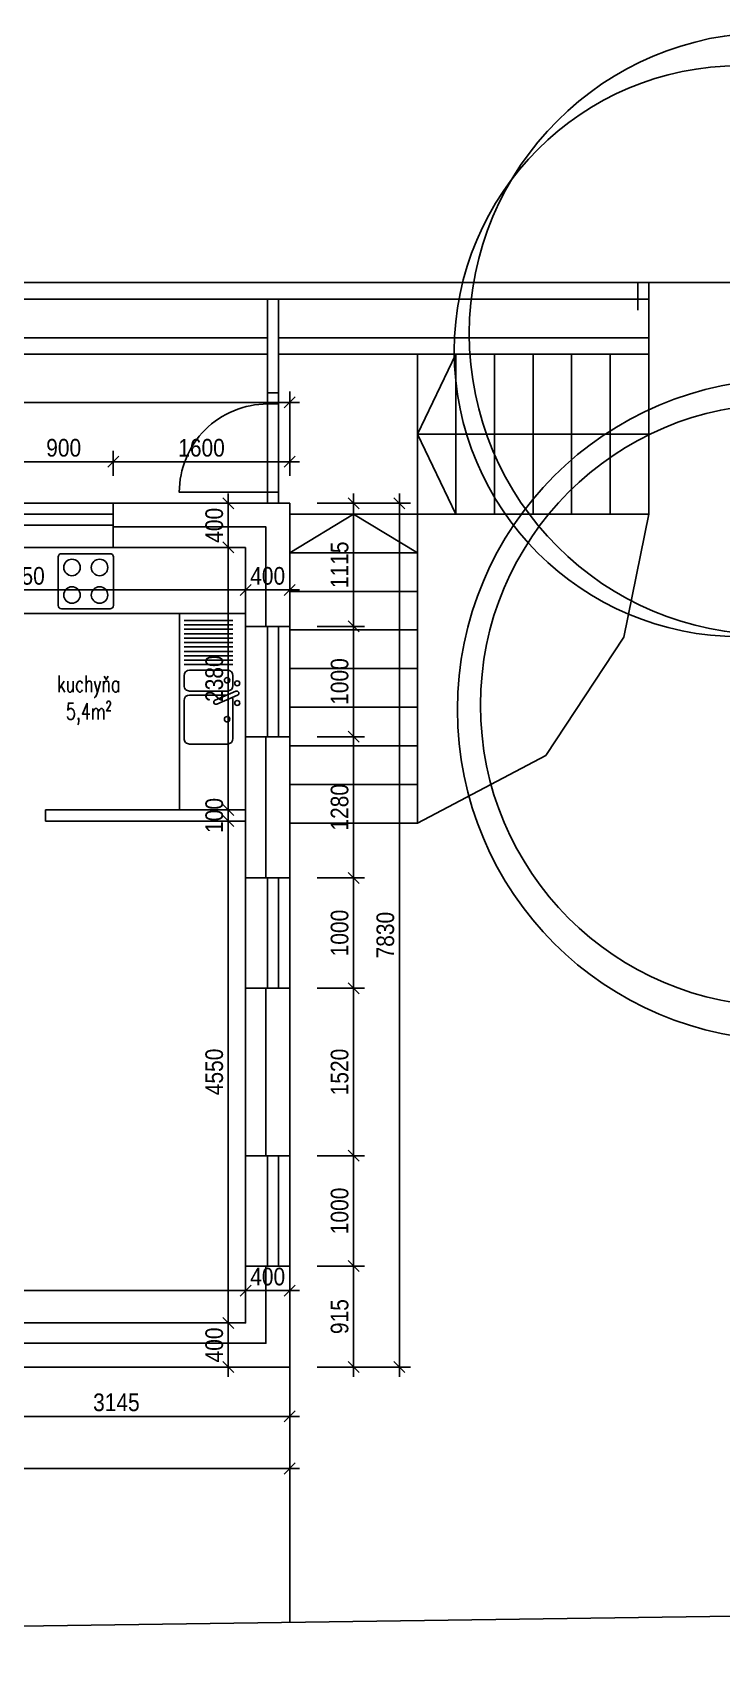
# Model space of a CAD drawing. Header units: millimetres. Extents: x 465413 to 965836, y 2516576 to 3795663.
# Drawn here: x 882322 to 888571, y 2786361 to 2801109 of the extents above; entities that cross this region are included whole.
import ezdxf

# ---------------------------------------------------------------- set-up
doc = ezdxf.new("R2010")
doc.units = ezdxf.units.MM
for name, color, linetype in [('DIM_100', 64, 'Continuous'), ('DVE_REZ', 1, 'Continuous'), ('KOTY', 96, 'Continuous'), ('MUR-POH', 64, 'Continuous'), ('MUR_POH', 64, 'Continuous'), ('MUR_REZ', 3, 'Continuous'), ('NAB_MOB', 1, 'Continuous'), ('NAB_ZAR', 14, 'Continuous'), ('PLO_LIN', 6, 'Continuous'), ('SAN-POH', 151, 'Continuous'), ('SAN_POH', 151, 'Continuous')]:
    doc.layers.add(name, color=color, linetype=linetype)
doc.styles.add('ROMANS', font='arial.ttf', dxfattribs={"width": 0.85})
doc.styles.add('SIMPLEX', font='SIMPLEX.SHX', dxfattribs={"width": 0.7})
doc.dimstyles.new('PAJO1-studia', dxfattribs={"dimtxt": 160, "dimasz": 100, "dimexe": 100, "dimexo": 250, "dimgap": 45, "dimtad": 1, "dimdec": 0, "dimrnd": 5, "dimtxsty": 'ROMANS', "dimblk": 'OBLIQUE', "dimcen": 200, "dimdle": 90, "dimadec": 0, "dimazin": 0, "dimtfac": 1, "dimtdec": 0, "dimtmove": 1, "dimatfit": 3, "dimfxl": 1, "dimarcsym": 0})

# ---------------------------------------------------------------- blocks, each defined once
blk = doc.blocks.new('HFHF')
at = {"layer": 'NAB_MOB', "linetype": 'Continuous'}
for p, q in [((434855, -333061), (434855, -333501)), ((435325, -333031), (434885, -333031)), ((435355, -333501), (435355, -333061)), ((434885, -333531), (435325, -333531))]:
    blk.add_line(p, q, dxfattribs=at)
for centre in [(434980, -333156), (435230, -333156), (434980, -333406), (435230, -333406)]:
    blk.add_circle(centre, 75, dxfattribs=at)
for centre, start, end in [((434885, -333061), 90, 180), ((435325, -333061), 0, 90), ((434885, -333501), 180, 270), ((435325, -333501), 270, 0)]:
    blk.add_arc(centre, 30, start, end, dxfattribs=at)
blk = doc.blocks.new('drez2')
at = {"layer": 'SAN_POH'}
for p, q in [((45169980, -2774488), (45169980, -2774932)), ((45170020, -2774488), (45170020, -2774932)), ((45170060, -2774488), (45170060, -2774932)), ((45170100, -2774488), (45170100, -2774932)), ((45170140, -2774488), (45170140, -2774932)), ((45170180, -2774488), (45170180, -2774932)), ((45170220, -2774488), (45170220, -2774932)), ((45170260, -2774488), (45170260, -2774932)), ((45170300, -2774488), (45170300, -2774932)), ((45170340, -2774488), (45170340, -2774932)), ((45170380, -2774488), (45170380, -2774932)), ((45170431, -2774882), (45170431, -2774538)), ((45170481, -2774488), (45170570, -2774488)), ((45170620, -2774538), (45170620, -2774882)), ((45170701, -2774650), (45170621, -2774462)), ((45170632, -2774436), (45170632, -2774436)), ((45170656, -2774882), (45170656, -2774543)), ((45170658, -2774447), (45170738, -2774634)), ((45170706, -2774488), (45171050, -2774488)), ((45171100, -2774538), (45171100, -2774882)), ((45170728, -2774661), (45170728, -2774661)), ((45170570, -2774932), (45170481, -2774932)), ((45171050, -2774932), (45170706, -2774932))]:
    blk.add_line(p, q, dxfattribs=at)
for centre, radius in [((45170522, -2774541), 24.6), ((45170550, -2774449), 22.6), ((45170728, -2774449), 22.6), ((45170875, -2774541), 24.6)]:
    blk.add_circle(centre, radius, dxfattribs=at)
for centre, radius, start, end in [((45170481, -2774538), 50, 90, 180), ((45170570, -2774538), 50, 0, 90), ((45170640, -2774454), 20, 113.0488, 203.0488), ((45170640, -2774454), 20, 23.0488, 113.0488), ((45170706, -2774538), 50, 90, 122.4903), ((45171050, -2774538), 50, 0, 90), ((45170720, -2774642), 20, 203.0488, 293.0488), ((45170720, -2774642), 20, 293.0488, 23.0488), ((45170481, -2774882), 50, 180, 270), ((45170570, -2774882), 50, 270, 0), ((45170706, -2774882), 50, 180, 270), ((45171050, -2774882), 50, 270, 0)]:
    blk.add_arc(centre, radius, start, end, dxfattribs=at)
blk = doc.blocks.new('_OBLIQUE')
at = {"color": 0, "linetype": 'ByBlock'}
blk.add_line((-0.5, -0.5), (0.5, 0.5), dxfattribs=at)
blk = doc.blocks.new('*D424')
at = {"layer": 'Defpoints', "color": 0}
for p in [(884655, 2796842), (885650, 2796842), (884655, 2789012)]:
    blk.add_point(p, dxfattribs=at)
at = {"layer": 'PLO_LIN', "color": 0, "lineweight": -2}
for p, q in [((884905, 2796842), (885750, 2796842)), ((885650, 2788922), (885650, 2796932)), ((884905, 2789012), (885750, 2789012))]:
    blk.add_line(p, q, dxfattribs=at)
at = {"layer": 'PLO_LIN', "color": 0, "lineweight": -2, "xscale": 100, "yscale": 100, "zscale": 100}
for p, rotation in [((885650, 2796842), 90), ((885650, 2789012), 270)]:
    blk.add_blockref('_OBLIQUE', p, dxfattribs=dict(at, rotation=rotation))
at = {"layer": 'PLO_LIN', "color": 0, "insert": (885523, 2792927), "char_height": 160, "attachment_point": 5, "rotation": 90, "style": 'ROMANS'}
blk.add_mtext('7830', dxfattribs=at)
blk = doc.blocks.new('*D425')
at = {"layer": 'Defpoints', "color": 0}
for p in [(884655, 2789927), (885234, 2789927), (884655, 2789012)]:
    blk.add_point(p, dxfattribs=at)
at = {"layer": 'PLO_LIN', "color": 0, "lineweight": -2}
for p, q in [((884905, 2789927), (885334, 2789927)), ((885234, 2788922), (885234, 2790017)), ((884905, 2789012), (885334, 2789012))]:
    blk.add_line(p, q, dxfattribs=at)
at = {"layer": 'PLO_LIN', "color": 0, "lineweight": -2, "xscale": 100, "yscale": 100, "zscale": 100}
for p, rotation in [((885234, 2789927), 90), ((885234, 2789012), 270)]:
    blk.add_blockref('_OBLIQUE', p, dxfattribs=dict(at, rotation=rotation))
at = {"layer": 'PLO_LIN', "color": 0, "insert": (885108, 2789469), "char_height": 160, "attachment_point": 5, "rotation": 90, "style": 'ROMANS'}
blk.add_mtext('915', dxfattribs=at)
blk = doc.blocks.new('*D426')
at = {"layer": 'Defpoints', "color": 0}
for p in [(884655, 2790927), (885234, 2790927), (884655, 2789927)]:
    blk.add_point(p, dxfattribs=at)
at = {"layer": 'PLO_LIN', "color": 0, "lineweight": -2}
for p, q in [((885234, 2789837), (885234, 2791017)), ((884905, 2790927), (885334, 2790927)), ((884905, 2789927), (885334, 2789927))]:
    blk.add_line(p, q, dxfattribs=at)
at = {"layer": 'PLO_LIN', "color": 0, "lineweight": -2, "xscale": 100, "yscale": 100, "zscale": 100}
for p, rotation in [((885234, 2790927), 90), ((885234, 2789927), 270)]:
    blk.add_blockref('_OBLIQUE', p, dxfattribs=dict(at, rotation=rotation))
at = {"layer": 'PLO_LIN', "color": 0, "insert": (885108, 2790427), "char_height": 160, "attachment_point": 5, "rotation": 90, "style": 'ROMANS'}
blk.add_mtext('1000', dxfattribs=at)
blk = doc.blocks.new('*D427')
at = {"layer": 'Defpoints', "color": 0}
for p in [(884655, 2792446), (885234, 2792446), (884655, 2790927)]:
    blk.add_point(p, dxfattribs=at)
at = {"layer": 'PLO_LIN', "color": 0, "lineweight": -2}
for p, q in [((884905, 2792446), (885334, 2792446)), ((885234, 2790837), (885234, 2792536)), ((884905, 2790927), (885334, 2790927))]:
    blk.add_line(p, q, dxfattribs=at)
at = {"layer": 'PLO_LIN', "color": 0, "lineweight": -2, "xscale": 100, "yscale": 100, "zscale": 100}
for p, rotation in [((885234, 2792446), 90), ((885234, 2790927), 270)]:
    blk.add_blockref('_OBLIQUE', p, dxfattribs=dict(at, rotation=rotation))
at = {"layer": 'PLO_LIN', "color": 0, "insert": (885108, 2791686), "char_height": 160, "attachment_point": 5, "rotation": 90, "style": 'ROMANS'}
blk.add_mtext('1520', dxfattribs=at)
blk = doc.blocks.new('*D428')
at = {"layer": 'Defpoints', "color": 0}
for p in [(884655, 2793446), (885234, 2793446), (884655, 2792446)]:
    blk.add_point(p, dxfattribs=at)
at = {"layer": 'PLO_LIN', "color": 0, "lineweight": -2}
for p, q in [((885234, 2792356), (885234, 2793536)), ((884905, 2793446), (885334, 2793446)), ((884905, 2792446), (885334, 2792446))]:
    blk.add_line(p, q, dxfattribs=at)
at = {"layer": 'PLO_LIN', "color": 0, "lineweight": -2, "xscale": 100, "yscale": 100, "zscale": 100}
for p, rotation in [((885234, 2793446), 90), ((885234, 2792446), 270)]:
    blk.add_blockref('_OBLIQUE', p, dxfattribs=dict(at, rotation=rotation))
at = {"layer": 'PLO_LIN', "color": 0, "insert": (885108, 2792946), "char_height": 160, "attachment_point": 5, "rotation": 90, "style": 'ROMANS'}
blk.add_mtext('1000', dxfattribs=at)
blk = doc.blocks.new('*D429')
at = {"layer": 'Defpoints', "color": 0}
for p in [(884655, 2794726), (885234, 2794726), (884655, 2793446)]:
    blk.add_point(p, dxfattribs=at)
at = {"layer": 'PLO_LIN', "color": 0, "lineweight": -2}
for p, q in [((885234, 2793356), (885234, 2794816)), ((884905, 2794726), (885334, 2794726)), ((884905, 2793446), (885334, 2793446))]:
    blk.add_line(p, q, dxfattribs=at)
at = {"layer": 'PLO_LIN', "color": 0, "lineweight": -2, "xscale": 100, "yscale": 100, "zscale": 100}
for p, rotation in [((885234, 2794726), 90), ((885234, 2793446), 270)]:
    blk.add_blockref('_OBLIQUE', p, dxfattribs=dict(at, rotation=rotation))
at = {"layer": 'PLO_LIN', "color": 0, "insert": (885108, 2794086), "char_height": 160, "attachment_point": 5, "rotation": 90, "style": 'ROMANS'}
blk.add_mtext('1280', dxfattribs=at)
blk = doc.blocks.new('*D430')
at = {"layer": 'Defpoints', "color": 0}
for p in [(884655, 2795726), (885234, 2795726), (884655, 2794726)]:
    blk.add_point(p, dxfattribs=at)
at = {"layer": 'PLO_LIN', "color": 0, "lineweight": -2}
for p, q in [((885234, 2794636), (885234, 2795816)), ((884905, 2795726), (885334, 2795726)), ((884905, 2794726), (885334, 2794726))]:
    blk.add_line(p, q, dxfattribs=at)
at = {"layer": 'PLO_LIN', "color": 0, "lineweight": -2, "xscale": 100, "yscale": 100, "zscale": 100}
for p, rotation in [((885234, 2795726), 90), ((885234, 2794726), 270)]:
    blk.add_blockref('_OBLIQUE', p, dxfattribs=dict(at, rotation=rotation))
at = {"layer": 'PLO_LIN', "color": 0, "insert": (885108, 2795226), "char_height": 160, "attachment_point": 5, "rotation": 90, "style": 'ROMANS'}
blk.add_mtext('1000', dxfattribs=at)
blk = doc.blocks.new('*D431')
at = {"layer": 'Defpoints', "color": 0}
for p in [(884655, 2796842), (885234, 2796842), (884655, 2795726)]:
    blk.add_point(p, dxfattribs=at)
at = {"layer": 'PLO_LIN', "color": 0, "lineweight": -2}
for p, q in [((884905, 2796842), (885334, 2796842)), ((885234, 2795636), (885234, 2796932)), ((884905, 2795726), (885334, 2795726))]:
    blk.add_line(p, q, dxfattribs=at)
at = {"layer": 'PLO_LIN', "color": 0, "lineweight": -2, "xscale": 100, "yscale": 100, "zscale": 100}
for p, rotation in [((885234, 2796842), 90), ((885234, 2795726), 270)]:
    blk.add_blockref('_OBLIQUE', p, dxfattribs=dict(at, rotation=rotation))
at = {"layer": 'PLO_LIN', "color": 0, "insert": (885108, 2796284), "char_height": 160, "attachment_point": 5, "rotation": 90, "style": 'ROMANS'}
blk.add_mtext('1115', dxfattribs=at)
blk = doc.blocks.new('*D432')
at = {"layer": 'Defpoints', "color": 0}
for p in [(881512, 2789012), (884655, 2789012), (881512, 2788564)]:
    blk.add_point(p, dxfattribs=at)
at = {"layer": 'PLO_LIN', "color": 0, "lineweight": -2}
for p, q in [((881512, 2788762), (881512, 2788464)), ((884655, 2788762), (884655, 2788464)), ((884745, 2788564), (881422, 2788564))]:
    blk.add_line(p, q, dxfattribs=at)
at = {"layer": 'PLO_LIN', "color": 0, "lineweight": -2, "xscale": 100, "yscale": 100, "zscale": 100, "rotation": 180}
blk.add_blockref('_OBLIQUE', (881512, 2788564), dxfattribs=at)
at = {"layer": 'PLO_LIN', "color": 0, "lineweight": -2, "xscale": 100, "yscale": 100, "zscale": 100}
blk.add_blockref('_OBLIQUE', (884655, 2788564), dxfattribs=at)
at = {"layer": 'PLO_LIN', "color": 0, "insert": (883083, 2788691), "char_height": 160, "attachment_point": 5, "style": 'ROMANS'}
blk.add_mtext('3145', dxfattribs=at)
blk = doc.blocks.new('*D447')
at = {"layer": 'Defpoints', "color": 0}
for p in [(878705, 2789013), (884655, 2789012), (878705, 2788092)]:
    blk.add_point(p, dxfattribs=at)
at = {"layer": 'PLO_LIN', "color": 0, "lineweight": -2}
for p, q in [((878705, 2788763), (878705, 2787992)), ((884655, 2788762), (884655, 2787992)), ((884745, 2788092), (878615, 2788092))]:
    blk.add_line(p, q, dxfattribs=at)
at = {"layer": 'PLO_LIN', "color": 0, "lineweight": -2, "xscale": 100, "yscale": 100, "zscale": 100, "rotation": 180}
blk.add_blockref('_OBLIQUE', (878705, 2788092), dxfattribs=at)
at = {"layer": 'PLO_LIN', "color": 0, "lineweight": -2, "xscale": 100, "yscale": 100, "zscale": 100}
blk.add_blockref('_OBLIQUE', (884655, 2788092), dxfattribs=at)
at = {"layer": 'PLO_LIN', "color": 0, "insert": (881680, 2788218), "char_height": 160, "attachment_point": 5, "style": 'ROMANS'}
blk.add_mtext('5950', dxfattribs=at)
blk = doc.blocks.new('*D466')
at = {"layer": 'Defpoints', "color": 0}
for p in [(883055, 2797218), (882154, 2796842), (883055, 2796842)]:
    blk.add_point(p, dxfattribs=at)
at = {"layer": 'PLO_LIN', "color": 0, "lineweight": -2}
for p, q in [((882154, 2797092), (882154, 2797318)), ((883055, 2797092), (883055, 2797318)), ((882064, 2797218), (883145, 2797218))]:
    blk.add_line(p, q, dxfattribs=at)
at = {"layer": 'PLO_LIN', "color": 0, "lineweight": -2, "xscale": 100, "yscale": 100, "zscale": 100, "rotation": 180}
blk.add_blockref('_OBLIQUE', (882154, 2797218), dxfattribs=at)
at = {"layer": 'PLO_LIN', "color": 0, "lineweight": -2, "xscale": 100, "yscale": 100, "zscale": 100}
blk.add_blockref('_OBLIQUE', (883055, 2797218), dxfattribs=at)
at = {"layer": 'PLO_LIN', "color": 0, "insert": (882605, 2797344), "char_height": 160, "attachment_point": 5, "style": 'ROMANS'}
blk.add_mtext('900', dxfattribs=at)
blk = doc.blocks.new('*D467')
at = {"layer": 'Defpoints', "color": 0}
for p in [(884655, 2797218), (883055, 2796842), (884655, 2796842)]:
    blk.add_point(p, dxfattribs=at)
at = {"layer": 'PLO_LIN', "color": 0, "lineweight": -2}
for p, q in [((883055, 2797092), (883055, 2797318)), ((884655, 2797092), (884655, 2797318)), ((882965, 2797218), (884745, 2797218))]:
    blk.add_line(p, q, dxfattribs=at)
at = {"layer": 'PLO_LIN', "color": 0, "lineweight": -2, "xscale": 100, "yscale": 100, "zscale": 100, "rotation": 180}
blk.add_blockref('_OBLIQUE', (883055, 2797218), dxfattribs=at)
at = {"layer": 'PLO_LIN', "color": 0, "lineweight": -2, "xscale": 100, "yscale": 100, "zscale": 100}
blk.add_blockref('_OBLIQUE', (884655, 2797218), dxfattribs=at)
at = {"layer": 'PLO_LIN', "color": 0, "insert": (883855, 2797344), "char_height": 160, "attachment_point": 5, "style": 'ROMANS'}
blk.add_mtext('1600', dxfattribs=at)
blk = doc.blocks.new('*D468')
at = {"layer": 'Defpoints', "color": 0}
for p in [(860232, 2797756), (860232, 2796842), (884655, 2796842)]:
    blk.add_point(p, dxfattribs=at)
at = {"layer": 'PLO_LIN', "color": 0, "lineweight": -2}
for p, q in [((884745, 2797756), (860142, 2797756)), ((860232, 2797092), (860232, 2797856)), ((884655, 2797092), (884655, 2797856))]:
    blk.add_line(p, q, dxfattribs=at)
at = {"layer": 'PLO_LIN', "color": 0, "lineweight": -2, "xscale": 100, "yscale": 100, "zscale": 100, "rotation": 180}
blk.add_blockref('_OBLIQUE', (860232, 2797756), dxfattribs=at)
at = {"layer": 'PLO_LIN', "color": 0, "lineweight": -2, "xscale": 100, "yscale": 100, "zscale": 100}
blk.add_blockref('_OBLIQUE', (884655, 2797756), dxfattribs=at)
at = {"layer": 'PLO_LIN', "color": 0, "insert": (872444, 2797883), "char_height": 160, "attachment_point": 5, "style": 'ROMANS'}
blk.add_mtext('24420', dxfattribs=at)
blk = doc.blocks.new('*D470')
at = {"layer": 'Defpoints', "color": 0}
for p in [(882655, 2789412), (884097, 2789412), (883083, 2789012)]:
    blk.add_point(p, dxfattribs=at)
at = {"layer": 'PLO_LIN', "color": 0, "lineweight": -2}
for p, q in [((884097, 2788922), (884097, 2789502)), ((882905, 2789412), (884197, 2789412)), ((883333, 2789012), (884197, 2789012))]:
    blk.add_line(p, q, dxfattribs=at)
at = {"layer": 'PLO_LIN', "color": 0, "lineweight": -2, "xscale": 100, "yscale": 100, "zscale": 100}
for p, rotation in [((884097, 2789412), 90), ((884097, 2789012), 270)]:
    blk.add_blockref('_OBLIQUE', p, dxfattribs=dict(at, rotation=rotation))
at = {"layer": 'PLO_LIN', "color": 0, "insert": (883971, 2789212), "char_height": 160, "attachment_point": 5, "rotation": 90, "style": 'ROMANS'}
blk.add_mtext('400', dxfattribs=at)
blk = doc.blocks.new('*D471')
at = {"layer": 'Defpoints', "color": 0}
for p in [(884097, 2793962), (884255, 2793962), (882655, 2789412)]:
    blk.add_point(p, dxfattribs=at)
at = {"layer": 'PLO_LIN', "color": 0, "lineweight": -2}
for p, q in [((884097, 2789322), (884097, 2794052)), ((884005, 2793962), (883997, 2793962)), ((882905, 2789412), (884197, 2789412))]:
    blk.add_line(p, q, dxfattribs=at)
at = {"layer": 'PLO_LIN', "color": 0, "lineweight": -2, "xscale": 100, "yscale": 100, "zscale": 100}
for p, rotation in [((884097, 2793962), 90), ((884097, 2789412), 270)]:
    blk.add_blockref('_OBLIQUE', p, dxfattribs=dict(at, rotation=rotation))
at = {"layer": 'PLO_LIN', "color": 0, "insert": (883971, 2791687), "char_height": 160, "attachment_point": 5, "rotation": 90, "style": 'ROMANS'}
blk.add_mtext('4550', dxfattribs=at)
blk = doc.blocks.new('*D472')
at = {"layer": 'Defpoints', "color": 0}
for p in [(884097, 2794062), (884255, 2794062), (884255, 2793962)]:
    blk.add_point(p, dxfattribs=at)
at = {"layer": 'PLO_LIN', "color": 0, "lineweight": -2}
for p, q in [((884005, 2794062), (883997, 2794062)), ((884097, 2793872), (884097, 2794152)), ((884005, 2793962), (883997, 2793962))]:
    blk.add_line(p, q, dxfattribs=at)
at = {"layer": 'PLO_LIN', "color": 0, "lineweight": -2, "xscale": 100, "yscale": 100, "zscale": 100}
for p, rotation in [((884097, 2794062), 90), ((884097, 2793962), 270)]:
    blk.add_blockref('_OBLIQUE', p, dxfattribs=dict(at, rotation=rotation))
at = {"layer": 'PLO_LIN', "color": 0, "insert": (883971, 2794012), "char_height": 160, "attachment_point": 5, "rotation": 90, "style": 'ROMANS'}
blk.add_mtext('100', dxfattribs=at)
blk = doc.blocks.new('*D473')
at = {"layer": 'Defpoints', "color": 0}
for p in [(884097, 2796442), (884255, 2796442), (884255, 2794062)]:
    blk.add_point(p, dxfattribs=at)
at = {"layer": 'PLO_LIN', "color": 0, "lineweight": -2}
for p, q in [((884005, 2796442), (883997, 2796442)), ((884097, 2793972), (884097, 2796532)), ((884005, 2794062), (883997, 2794062))]:
    blk.add_line(p, q, dxfattribs=at)
at = {"layer": 'PLO_LIN', "color": 0, "lineweight": -2, "xscale": 100, "yscale": 100, "zscale": 100}
for p, rotation in [((884097, 2796442), 90), ((884097, 2794062), 270)]:
    blk.add_blockref('_OBLIQUE', p, dxfattribs=dict(at, rotation=rotation))
at = {"layer": 'PLO_LIN', "color": 0, "insert": (883971, 2795252), "char_height": 160, "attachment_point": 5, "rotation": 90, "style": 'ROMANS'}
blk.add_mtext('2380', dxfattribs=at)
blk = doc.blocks.new('*D474')
at = {"layer": 'Defpoints', "color": 0}
for p in [(884097, 2796842), (884255, 2796842), (884255, 2796442)]:
    blk.add_point(p, dxfattribs=at)
at = {"layer": 'PLO_LIN', "color": 0, "lineweight": -2}
for p, q in [((884005, 2796842), (883997, 2796842)), ((884097, 2796352), (884097, 2796932)), ((884005, 2796442), (883997, 2796442))]:
    blk.add_line(p, q, dxfattribs=at)
at = {"layer": 'PLO_LIN', "color": 0, "lineweight": -2, "xscale": 100, "yscale": 100, "zscale": 100}
for p, rotation in [((884097, 2796842), 90), ((884097, 2796442), 270)]:
    blk.add_blockref('_OBLIQUE', p, dxfattribs=dict(at, rotation=rotation))
at = {"layer": 'PLO_LIN', "color": 0, "insert": (883971, 2796642), "char_height": 160, "attachment_point": 5, "rotation": 90, "style": 'ROMANS'}
blk.add_mtext('400', dxfattribs=at)
blk = doc.blocks.new('*D476')
at = {"layer": 'Defpoints', "color": 0}
for p in [(884255, 2789705), (884255, 2789705), (879105, 2789587)]:
    blk.add_point(p, dxfattribs=at)
at = {"layer": 'PLO_LIN', "color": 0, "lineweight": -2}
for p, q in [((884255, 2789955), (884255, 2789805)), ((879105, 2789837), (879105, 2789805)), ((879015, 2789705), (884345, 2789705))]:
    blk.add_line(p, q, dxfattribs=at)
at = {"layer": 'PLO_LIN', "color": 0, "lineweight": -2, "xscale": 100, "yscale": 100, "zscale": 100, "rotation": 180}
blk.add_blockref('_OBLIQUE', (879105, 2789705), dxfattribs=at)
at = {"layer": 'PLO_LIN', "color": 0, "lineweight": -2, "xscale": 100, "yscale": 100, "zscale": 100}
blk.add_blockref('_OBLIQUE', (884255, 2789705), dxfattribs=at)
at = {"layer": 'PLO_LIN', "color": 0, "insert": (881680, 2789831), "char_height": 160, "attachment_point": 5, "style": 'ROMANS'}
blk.add_mtext('5150', dxfattribs=at)
blk = doc.blocks.new('*D477')
at = {"layer": 'Defpoints', "color": 0}
for p in [(884255, 2789705), (884655, 2789755), (884655, 2789705)]:
    blk.add_point(p, dxfattribs=at)
at = {"layer": 'PLO_LIN', "color": 0, "lineweight": -2}
for p, q in [((884255, 2789955), (884255, 2789805)), ((884165, 2789705), (884745, 2789705)), ((884655, 2789505), (884655, 2789605))]:
    blk.add_line(p, q, dxfattribs=at)
at = {"layer": 'PLO_LIN', "color": 0, "lineweight": -2, "xscale": 100, "yscale": 100, "zscale": 100, "rotation": 180}
blk.add_blockref('_OBLIQUE', (884255, 2789705), dxfattribs=at)
at = {"layer": 'PLO_LIN', "color": 0, "lineweight": -2, "xscale": 100, "yscale": 100, "zscale": 100}
blk.add_blockref('_OBLIQUE', (884655, 2789705), dxfattribs=at)
at = {"layer": 'PLO_LIN', "color": 0, "insert": (884455, 2789831), "char_height": 160, "attachment_point": 5, "style": 'ROMANS'}
blk.add_mtext('400', dxfattribs=at)
blk = doc.blocks.new('*D478')
at = {"layer": 'Defpoints', "color": 0}
for p in [(884255, 2796284), (884655, 2796284), (884255, 2796056)]:
    blk.add_point(p, dxfattribs=at)
at = {"layer": 'PLO_LIN', "color": 0, "lineweight": -2}
for p, q in [((884745, 2796056), (884165, 2796056)), ((884255, 2796034), (884255, 2795956)), ((884655, 2796034), (884655, 2795956))]:
    blk.add_line(p, q, dxfattribs=at)
at = {"layer": 'PLO_LIN', "color": 0, "lineweight": -2, "xscale": 100, "yscale": 100, "zscale": 100, "rotation": 180}
blk.add_blockref('_OBLIQUE', (884255, 2796056), dxfattribs=at)
at = {"layer": 'PLO_LIN', "color": 0, "lineweight": -2, "xscale": 100, "yscale": 100, "zscale": 100}
blk.add_blockref('_OBLIQUE', (884655, 2796056), dxfattribs=at)
at = {"layer": 'PLO_LIN', "color": 0, "insert": (884455, 2796183), "char_height": 160, "attachment_point": 5, "style": 'ROMANS'}
blk.add_mtext('400', dxfattribs=at)
blk = doc.blocks.new('*D479')
at = {"layer": 'Defpoints', "color": 0}
for p in [(884255, 2796284), (881205, 2796056), (881205, 2796056)]:
    blk.add_point(p, dxfattribs=at)
at = {"layer": 'PLO_LIN', "color": 0, "lineweight": -2}
for p, q in [((881205, 2796306), (881205, 2796156)), ((884345, 2796056), (881115, 2796056)), ((884255, 2796034), (884255, 2795956))]:
    blk.add_line(p, q, dxfattribs=at)
at = {"layer": 'PLO_LIN', "color": 0, "lineweight": -2, "xscale": 100, "yscale": 100, "zscale": 100, "rotation": 180}
blk.add_blockref('_OBLIQUE', (881205, 2796056), dxfattribs=at)
at = {"layer": 'PLO_LIN', "color": 0, "lineweight": -2, "xscale": 100, "yscale": 100, "zscale": 100}
blk.add_blockref('_OBLIQUE', (884255, 2796056), dxfattribs=at)
at = {"layer": 'PLO_LIN', "color": 0, "insert": (882222, 2796183), "char_height": 160, "attachment_point": 5, "style": 'ROMANS'}
blk.add_mtext('3050', dxfattribs=at)

msp = doc.modelspace()

# ---------------------------------------------------------------- linework, layer by layer
at = {"layer": 'DVE_REZ', "linetype": 'ByBlock'}
msp.add_line((884453.7, 2796942.2), (884553.7, 2796942.2), dxfattribs=at)
msp.add_lwpolyline([(884453.7, 2796942.2), (883653.7, 2796942.2, -0.4142136), (884453.7, 2797742.2)], format="xyb", dxfattribs=at)
msp.add_lwpolyline([(884453.7, 2796942.2), (883653.7, 2796942.2, -0.4142136), (884453.7, 2797742.2)], format="xyb", dxfattribs=at)
for points in [[(884453.7, 2797842.2), (884553.7, 2797842.2)], [(884453.7, 2797742.2), (884453.7, 2797842.2)], [(884453.7, 2797842.2), (884553.7, 2797842.2)], [(884453.7, 2797742.2), (884453.7, 2797842.2)], [(884453.7, 2797742.2), (884553.7, 2797742.2)], [(884453.7, 2796942.2), (884453.7, 2797742.2)], [(884553.7, 2797742.2), (884453.7, 2797742.2)], [(884453.7, 2797742.2), (884553.7, 2797742.2)], [(884453.7, 2797742.2), (884453.7, 2796942.2)], [(884453.7, 2797742.2), (884553.7, 2797742.2)], [(884453.7, 2796942.2), (884453.7, 2797742.2)], [(884553.7, 2797742.2), (884453.7, 2797742.2)], [(884453.7, 2797742.2), (884553.7, 2797742.2)], [(884453.7, 2797742.2), (884453.7, 2796942.2)], [(884553.7, 2797742.2), (884553.7, 2797842.2)], [(884553.7, 2797742.2), (884553.7, 2797842.2)], [(884553.7, 2797742.2), (884553.7, 2797799.3)], [(884553.7, 2797742.2), (884553.7, 2797799.3)], [(884553.7, 2797742.2), (884553.7, 2796942.2)], [(884553.7, 2796942.2), (884553.7, 2797742.2)], [(884553.7, 2797742.2), (884553.7, 2796942.2)], [(884553.7, 2796942.2), (884553.7, 2797742.2)], [(884453.7, 2796942.2), (884553.7, 2796942.2)], [(884553.7, 2796942.2), (884453.7, 2796942.2)], [(884453.7, 2796942.2), (884553.7, 2796942.2)]]:
    msp.add_lwpolyline(points, dxfattribs=at)
at = {"layer": 'MUR-POH', "color": 1}
for points in [[(887813.1, 2798592.2), (887813.1, 2798842.2)], [(887911.6, 2798192.2), (887911.6, 2798842.2)], [(884553.7, 2798192.2), (887912.8, 2798192.2)], [(886162.8, 2796742.2), (885812.8, 2797467.2), (886162.8, 2798192.2)], [(885812.8, 2798192.2), (885812.8, 2796742.2)], [(886161.6, 2798192.2), (886161.6, 2796742.2)], [(886162.8, 2798192.2), (886162.8, 2796742.2)], [(886511.6, 2798192.2), (886511.6, 2796742.2)], [(886861.6, 2798192.2), (886861.6, 2796742.2)], [(887211.6, 2798192.2), (887211.6, 2796742.2)], [(887561.6, 2798192.2), (887561.6, 2796742.2)], [(887911.6, 2798192.2), (887911.6, 2796742.2)], [(887912.8, 2798192.2), (887912.8, 2796742.2)], [(887912.8, 2797467.2), (885812.8, 2797467.2)], [(884654.8, 2796392.2), (885233.8, 2796742.2), (885812.8, 2796392.2)], [(885812.8, 2796742.2), (884654.8, 2796742.2)], [(884654.8, 2796742.2), (887912.8, 2796742.2)], [(885233.8, 2793939.7), (885233.8, 2796742.2)], [(885812.8, 2793942.2), (886977.3, 2794555.4), (887684.2, 2795629.2), (887911.6, 2796742.2)], [(885812.8, 2796742.2), (885812.8, 2793941)], [(885812.8, 2796392.2), (884654.8, 2796392.2)], [(885812.8, 2796043.4), (884654.8, 2796043.4)], [(885812.8, 2795693.4), (884654.8, 2795693.4)], [(885812.8, 2795343.4), (884654.8, 2795343.4)], [(885812.8, 2794993.4), (884654.8, 2794993.4)], [(885812.8, 2794643.4), (884654.8, 2794643.4)], [(885812.8, 2794642.2), (884654.8, 2794642.2)], [(885812.8, 2794293.4), (884654.8, 2794293.4)], [(885812.8, 2794292.2), (884654.8, 2794292.2)], [(885812.8, 2793942.2), (884654.8, 2793942.2)], [(885812.8, 2793941), (884654.8, 2793941)]]:
    msp.add_lwpolyline(points, dxfattribs=at)
at = {"layer": 'MUR-POH', "color": 252}
for points in [[(866561.7, 2798342.2), (884454.4, 2798342.2)], [(884553.7, 2798342.2), (887911.6, 2798342.2)], [(866561.7, 2798192.2), (884454.2, 2798192.2)], [(884553.7, 2798192.2), (887911.6, 2798192.2)], [(884654.8, 2789011.9), (884654.8, 2786695.9)]]:
    msp.add_lwpolyline(points, dxfattribs=at)
at = {"layer": 'MUR-POH', "color": 1}
for centre, radius in [((889013.1, 2798379.5), 2729.6), ((888735.2, 2798220.7), 2587.6), ((889172.2, 2794971), 2996.1), ((889114.7, 2795011.9), 2729.6)]:
    msp.add_circle(centre, radius, dxfattribs=at)
at = {"layer": 'MUR_POH'}
for p, q in [((884453.7, 2796842.2), (884553.7, 2796842.2)), ((884439.8, 2793445.5), (884439.8, 2794725.7)), ((884439.8, 2792445.5), (884439.8, 2790927.1)), ((884654.8, 2792445.5), (884654.8, 2790927.1))]:
    msp.add_line(p, q, dxfattribs=at)
at = {"layer": 'MUR_POH', "flags": 128}
for points in [[(883054.8, 2796842.2), (882154.2, 2796842.2)], [(884254.8, 2796842.2), (884254.8, 2796842.2), (884654.8, 2796842.2), (884654.8, 2796742.2)], [(884654.8, 2796842.2), (884654.8, 2796842.2)], [(884654.8, 2796842.2), (884654.8, 2796842.2)], [(883054.8, 2796627.2), (884439.8, 2796627.2), (884439.8, 2795725.7)], [(882154.2, 2796442.2), (883054.8, 2796442.2)], [(884254.8, 2795725.7), (884254.8, 2794725.7)], [(884454.8, 2795725.7), (884454.8, 2794725.7)], [(884554.8, 2795725.7), (884654.8, 2795725.7)], [(884554.8, 2795725.7), (884554.8, 2794725.7)], [(884654.8, 2794725.7), (884654.8, 2795725.7)], [(884654.8, 2794725.7), (884654.8, 2795725.7)], [(884554.8, 2794725.7), (884654.8, 2794725.7)], [(884254.8, 2793445.5), (884254.8, 2792445.5)], [(884454.8, 2793445.5), (884454.8, 2792445.5)], [(884554.8, 2793445.5), (884554.8, 2792445.5)], [(884654.8, 2792445.5), (884654.8, 2793445.5)], [(884654.8, 2792445.5), (884654.8, 2793445.5)], [(884654.8, 2792445.5), (884654.8, 2790927.1)], [(884654.8, 2792445.5), (884654.8, 2790927.1)], [(884254.8, 2789927.1), (884254.8, 2790927.1)], [(884454.8, 2789927.1), (884454.8, 2790927.1)], [(884554.8, 2790927.1), (884654.8, 2790927.1)], [(884554.8, 2789927.1), (884554.8, 2790927.1)], [(884654.8, 2790927.1), (884654.8, 2789927.1)], [(884654.8, 2790927.1), (884654.8, 2789927.1)], [(884554.8, 2789927.1), (884654.8, 2789927.1), (884654.8, 2789927.1)], [(884654.8, 2789927.1), (884654.8, 2789721.8)]]:
    msp.add_lwpolyline(points, dxfattribs=at)
at = {"layer": 'MUR_POH'}
for points in [[(884254.8, 2796627.2), (883054.8, 2796627.2)], [(881511.8, 2789226.9), (884439.8, 2789226.9), (884439.8, 2789927.1)]]:
    msp.add_lwpolyline(points, dxfattribs=at)
at = {"layer": 'MUR_REZ'}
for p, q in [((884654.8, 2795725.7), (884654.8, 2796842.2)), ((884654.8, 2795725.7), (884654.8, 2796842.2)), ((884254.8, 2796442.2), (884254.8, 2795725.7)), ((884254.8, 2796442.2), (884254.8, 2796442.2)), ((884654.8, 2793445.5), (884654.8, 2794725.7)), ((884654.8, 2793445.5), (884654.8, 2794725.7)), ((884654.8, 2792445.5), (884654.8, 2790927.1))]:
    msp.add_line(p, q, dxfattribs=at)
at = {"layer": 'MUR_REZ', "flags": 128}
for points in [[(894508.2, 2786834.3), (861053.7, 2786367.9), (842089.5, 2786361), (841965.4, 2798682.4), (859491.4, 2798842.2), (894148.2, 2798842.2), (894508.2, 2786834.3)], [(887911.6, 2798692.2), (887911.6, 2798842.2)], [(884654.8, 2798692.2), (884254.8, 2798692.2)], [(884654.8, 2798692.2), (884254.8, 2798692.2)], [(884254.8, 2796842.2), (883054.8, 2796842.2)], [(883054.8, 2796742.2), (883054.8, 2796842.2)], [(883054.8, 2796742.2), (883054.8, 2796842.2)], [(884254.8, 2796842.2), (884254.8, 2796842.2), (884654.8, 2796842.2), (884654.8, 2796742.2)], [(884654.8, 2796842.2), (884654.8, 2795725.7)], [(884654.8, 2796842.2), (884654.8, 2795725.7)], [(883054.8, 2796442.2), (883054.8, 2796742.2)], [(883054.8, 2796442.2), (884254.8, 2796442.2)], [(883054.8, 2796442.2), (883619.8, 2796442.2)], [(884554.8, 2795725.7), (884254.8, 2795725.7)], [(884554.8, 2795725.7), (884654.8, 2795725.7)], [(884254.8, 2794725.7), (884254.8, 2793445.5)], [(884254.8, 2794725.7), (884554.8, 2794725.7)], [(884554.8, 2794725.7), (884654.8, 2794725.7)], [(884654.8, 2794725.7), (884654.8, 2793445.5)], [(884654.8, 2794725.7), (884654.8, 2793445.5)], [(882439, 2793961.7), (882439, 2794061.7)], [(884254.8, 2794061.7), (882439, 2794061.7)], [(884254.8, 2793961.7), (882439, 2793961.7)], [(884554.8, 2793445.5), (884254.8, 2793445.5)], [(884554.8, 2793445.5), (884654.8, 2793445.5)], [(884554.8, 2793445.5), (884654.8, 2793445.5)], [(884254.8, 2792445.5), (884554.8, 2792445.5)], [(884254.8, 2792445.5), (884254.8, 2790927.1)], [(884554.8, 2792445.5), (884654.8, 2792445.5)], [(884554.8, 2792445.5), (884654.8, 2792445.5)], [(884254.8, 2790927.1), (884554.8, 2790927.1)], [(884554.8, 2790927.1), (884654.8, 2790927.1)], [(881511.8, 2789411.9), (884254.8, 2789411.9), (884254.8, 2789927.1)], [(881511.8, 2789011.9), (884654.8, 2789011.9), (884654.8, 2789927.1)], [(884554.8, 2789927.1), (884254.8, 2789927.1)], [(884554.8, 2789927.1), (884654.8, 2789927.1), (884654.8, 2789927.1)]]:
    msp.add_lwpolyline(points, dxfattribs=at)
at = {"layer": 'MUR_REZ'}
msp.add_lwpolyline([(860232.3, 2798692.2), (887911.6, 2798692.2)], dxfattribs=at)
at = {"layer": 'NAB_ZAR', "flags": 128}
for points in [[(884453.7, 2797842.2), (884454.8, 2798692.2)], [(884553.7, 2797842.2), (884553.7, 2798692.2)], [(884453.7, 2796842.2), (884453.7, 2796942.2)], [(884553.7, 2796842.2), (884553.7, 2796942.2)], [(881304.5, 2795842.2), (884254.8, 2795842.2)], [(881304.5, 2795842.2), (883654.8, 2795842.2), (883654.8, 2794061.7)]]:
    msp.add_lwpolyline(points, dxfattribs=at)
at = {"layer": 'SAN-POH'}
for points in [[(882154.2, 2796742.2), (883054.8, 2796742.2)], [(882154.2, 2796642.2), (883054.8, 2796642.2)]]:
    msp.add_lwpolyline(points, dxfattribs=at)

# ---------------------------------------------------------------- block references
at = {"layer": 'KOTY', "xscale": -1, "rotation": 270}
msp.add_blockref('HFHF', (1216086.3, 2361030.1), dxfattribs=at)
msp.add_blockref('HFHF', (1216086.3, 2361030.1), dxfattribs=at)
at = {"layer": 'KOTY', "rotation": 270}
msp.add_blockref('drez2', (3658628.3, 47965759.5), dxfattribs=at)

# ---------------------------------------------------------------- texts
at = {"layer": 'DIM_100', "color": 1, "insert": (882832.9, 2795057.6), "char_height": 150, "width": 850.156, "attachment_point": 5, "style": 'SIMPLEX'}
msp.add_mtext('{kuchyňa\\P5,4m²}', dxfattribs=at)

# ---------------------------------------------------------------- dimensions: what is measured, and where the dimension line sits
at = {"layer": 'PLO_LIN', "color": 252}
for base, p1, p2, picture, middle in [((860232.3223, 2797756.0008), (884654.8163, 2796842.1703), (860232.3223, 2796842.1703), '*D468', (872443.5693, 2797882.6808)), ((883054.8, 2797217.8), (882154.2, 2796842.2), (883054.8, 2796842.2), '*D466', (882604.5, 2797344.5)), ((884654.8, 2797217.8), (883054.8, 2796842.2), (884654.8, 2796842.2), '*D467', (883854.8, 2797344.5)), ((884254.8, 2796056.4), (884654.8, 2796283.9), (884254.8, 2796283.9), '*D478', (884454.8, 2796183.1)), ((884254.8, 2789704.8), (879104.8, 2789586.8), (884254.8, 2789704.8), '*D476', (881679.8, 2789831.5)), ((884654.8, 2789704.8), (884254.8, 2789704.8), (884654.8, 2789754.8), '*D477', (884454.8, 2789831.5)), ((878704.8, 2788091.8), (884654.8, 2789011.9), (878704.8, 2789012.8), '*D447', (881679.8, 2788218.5)), ((881511.8, 2788564.1), (884654.8, 2789011.9), (881511.8, 2789011.9), '*D432', (883083.3, 2788690.8))]:
    dim = msp.add_linear_dim(base=base, p1=p1, p2=p2, dimstyle='PAJO1-studia', dxfattribs=at)
    dim.commit()
    dim.dimension.update_dxf_attribs({"geometry": picture, "text_midpoint": middle})
for base, p1, p2, picture, middle in [((884097.3, 2796842.2), (884254.8, 2796442.2), (884254.8, 2796842.2), '*D474', (883970.6, 2796642.2)), ((885649.7, 2796842.2), (884654.8, 2789011.9), (884654.8, 2796842.2), '*D424', (885523, 2792927)), ((885234.3889, 2796842.1703), (884654.8163, 2795725.685), (884654.8163, 2796842.1703), '*D431', (885107.7089, 2796283.9276)), ((884097.283, 2796442.1703), (884254.8163, 2794061.7235), (884254.8163, 2796442.1703), '*D473', (883970.603, 2795251.9469)), ((885234.4, 2795725.7), (884654.8, 2794725.7), (884654.8, 2795725.7), '*D430', (885107.7, 2795225.7)), ((885234.4, 2794725.7), (884654.8, 2793445.5), (884654.8, 2794725.7), '*D429', (885107.7, 2794085.6)), ((884097.3, 2793961.7), (882654.8, 2789411.9), (884254.8, 2793961.7), '*D471', (883970.6, 2791686.8)), ((885234.4, 2793445.5), (884654.8, 2792445.5), (884654.8, 2793445.5), '*D428', (885107.7, 2792945.5)), ((885234.4, 2792445.5), (884654.8, 2790927.1), (884654.8, 2792445.5), '*D427', (885107.7, 2791686.3)), ((885234.4, 2790927.1), (884654.8, 2789927.1), (884654.8, 2790927.1), '*D426', (885107.7, 2790427.1)), ((885234.4, 2789927.1), (884654.8, 2789011.9), (884654.8, 2789927.1), '*D425', (885107.7, 2789469.5)), ((884097.3, 2789411.9), (883083.3, 2789011.9), (882654.8, 2789411.9), '*D470', (883970.6, 2789211.9))]:
    dim = msp.add_linear_dim(base=base, p1=p1, p2=p2, angle=90, dimstyle='PAJO1-studia', dxfattribs=at)
    dim.commit()
    dim.dimension.update_dxf_attribs({"geometry": picture, "text_midpoint": middle})
dim = msp.add_linear_dim(base=(881204.8, 2796056.4), p1=(884254.8, 2796283.9), p2=(881204.8, 2796056.4), dimstyle='PAJO1-studia', dxfattribs=at)
dim.commit()
dim.dimension.update_dxf_attribs({"geometry": '*D479', "text_midpoint": (882222.2, 2796056.4), "dimtype": 160})
dim = msp.add_linear_dim(base=(884097.3, 2794061.7), p1=(884254.8, 2793961.7), p2=(884254.8, 2794061.7), angle=90, dimstyle='PAJO1-studia', dxfattribs=at)
dim.commit()
dim.dimension.update_dxf_attribs({"geometry": '*D472', "text_midpoint": (884097.3, 2794011.7), "dimtype": 160})

doc.saveas('drawing.dxf')
